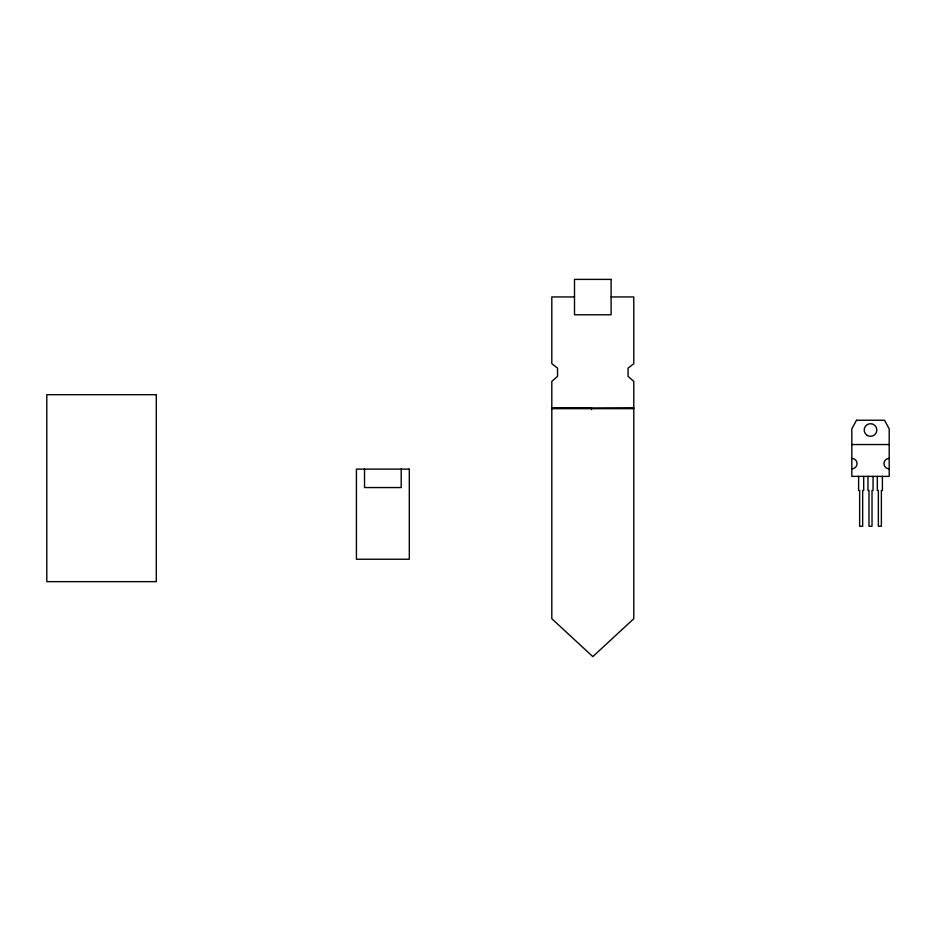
<?xml version="1.0" encoding="UTF-8"?>
<svg xmlns="http://www.w3.org/2000/svg" width="936" height="936" viewBox="0 0 936 936"><rect width="100%" height="100%" fill="white"/><g stroke="black" fill="none" stroke-linecap="round" stroke-linejoin="round"><path stroke-width="1.4" d="M633.789 407.745L551.807 408.213M574.505 296.946L551.807 296.946L551.807 363.706L557.54 368.129L557.54 376.389L551.807 381.397L551.807 618.708L592.804 656.604L633.789 618.708L633.789 381.397L628.068 376.389L628.068 368.129L633.789 363.706L633.789 296.946L611.103 296.946M551.807 407.745L591.517 407.745L591.517 409.605M551.807 408.669L633.789 408.669M851.818 444.541L889.2 444.541M882.402 476.377L882.402 490.487L881.384 490.487L881.384 526.243L878.354 526.243L878.354 490.487L877.324 490.487L877.324 476.377M873.042 476.377L873.042 490.487L872.024 490.487L872.024 526.243L868.994 526.243L868.994 490.487L867.976 490.487L867.976 476.377M863.694 476.377L863.694 490.487L862.664 490.487L862.664 526.243L859.634 526.243L859.634 490.487L858.616 490.487L858.616 476.377M401.205 469.111L401.205 487.551L364.525 487.551L364.525 469.111M851.818 458.406A5.218 5.218 0 0 1 857.037 463.624A5.218 5.218 0 0 1 851.818 468.842M889.2 468.842A5.218 5.218 0 0 1 883.982 463.624A5.218 5.218 0 0 1 889.2 458.406M856.522 420.241L851.818 428.852L851.818 476.377L889.2 476.377L889.2 428.852L884.497 420.241L856.522 420.241M611.103 279.396L574.505 279.396L574.505 314.777L611.103 314.777L611.103 279.396M156.3 394.688L46.8 394.688L46.8 581.642L156.3 581.642L156.3 394.688M409.313 469.111L356.417 469.111L356.417 559.237L409.313 559.237L409.313 469.111M867.344 435.497A6.33 6.33 0 0 0 876.845 430.01A6.33 6.33 0 0 0 867.344 424.534A6.33 6.33 0 0 0 867.344 435.497"/></g></svg>
